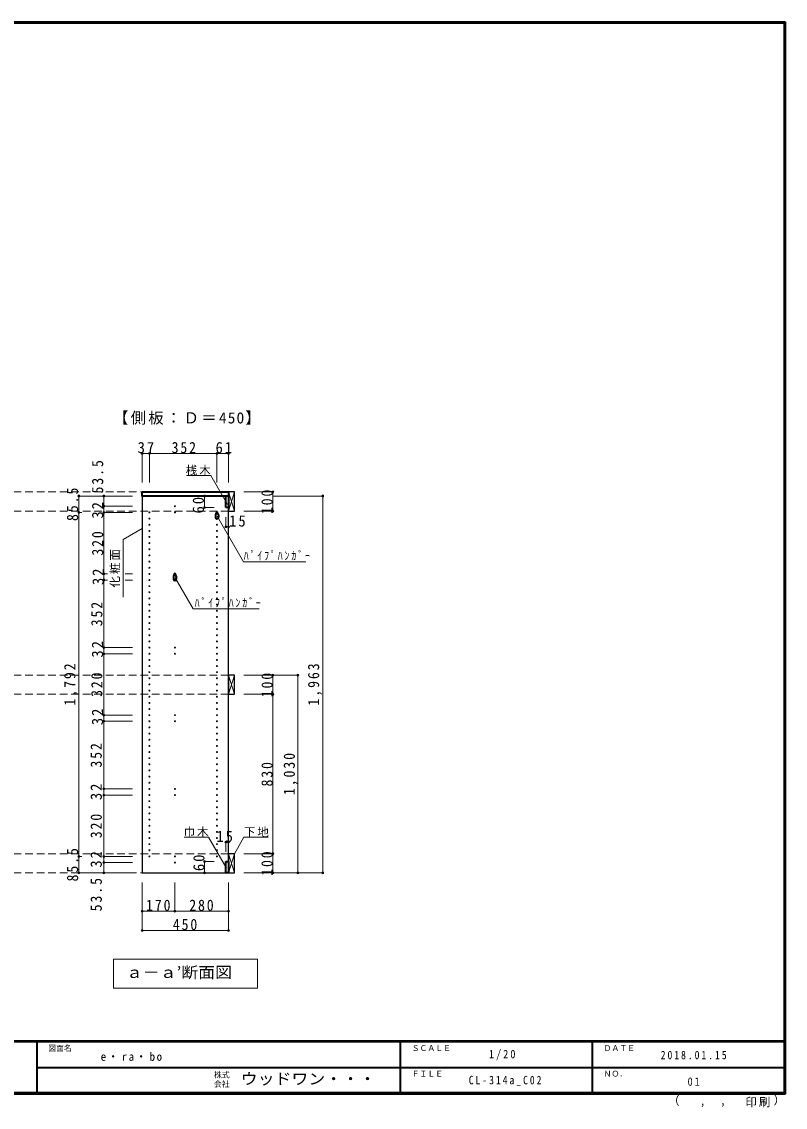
# Model space of a CAD drawing. Units: millimetres, scale not verified. Extents: x -3922 to 3878, y -2932 to 2722.
# Drawn here: x -100 to 3878, y -2932 to 2722 of the extents above; entities that cross this region are included whole.
import ezdxf
from ezdxf.enums import TextEntityAlignment as Align

# ---------------------------------------------------------------- set-up
doc = ezdxf.new("R2010")
doc.units = ezdxf.units.MM
doc.header["$LTSCALE"] = 20
doc.header["$PDMODE"] = 32
doc.header["$PDSIZE"] = 10
doc.linetypes.add('DASHED2', pattern=[3, 2, -1])
for name, color, linetype, lineweight in [('0-2', 2, 'Continuous', 35), ('0-5_側板', 4, 'Continuous', 9), ('0-6_パイプハンガー', 7, 'Continuous', 18), ('0-7_桟木・巾木', 2, 'Continuous', 35), ('0-8', 3, 'Continuous', 25), ('0-A_文字', 7, 'Continuous', 18), ('0-B_寸法', 7, 'Continuous', 9), ('F-1_枠', 6, 'Continuous', 40)]:
    doc.layers.add(name, color=color, linetype=linetype, lineweight=lineweight)
doc.layers.add('F-A_文字', color=7, linetype='Continuous')
doc.styles.add('ＭＳ ゴシック', font='')
doc.styles.get('ＭＳ ゴシック').set_extended_font_data('MS Gothic')

msp = doc.modelspace()

# ---------------------------------------------------------------- linework, layer by layer
at = {"layer": '0-2'}
for p, q in [((527.97, 272.73), (977.97, 272.73)), ((977.97, 272.73), (977.97, 251.73))]:
    msp.add_line(p, q, dxfattribs=at)
msp.add_lwpolyline([(977.97, 251.73), (527.97, 251.73), (527.97, 272.73)], dxfattribs=at)
at = {"layer": '0-5_側板', "color": 3, "lineweight": 25}
for p, q in [((977.97, 251.73), (527.97, 251.73)), ((977.97, -1711.27), (977.97, 251.73))]:
    msp.add_line(p, q, dxfattribs=at)
msp.add_lwpolyline([(527.97, 251.73), (527.97, -1711.27), (977.97, -1711.27)], dxfattribs=at)
at = {"layer": '0-5_側板'}
for centre in [(697.97, 198.23), (564.97, 166.23), (564.97, 134.23), (697.97, 166.23), (916.97, 166.23), (916.97, 134.23), (564.97, 102.23), (564.97, 70.23), (916.97, 102.23), (916.97, 70.23), (564.97, 38.23), (564.97, 6.23), (916.97, 38.23), (916.97, 6.23), (564.97, -25.77), (564.97, -57.77), (916.97, -25.77), (916.97, -57.77), (564.97, -89.77), (916.97, -89.77), (564.97, -121.77), (564.97, -153.77), (697.97, -153.77), (916.97, -121.77), (916.97, -153.77), (564.97, -185.77), (564.97, -217.77), (697.97, -185.77), (916.97, -185.77), (916.97, -217.77), (564.97, -249.77), (564.97, -281.77), (916.97, -249.77), (916.97, -281.77), (564.97, -313.77), (916.97, -313.77), (564.97, -345.77), (564.97, -377.77), (916.97, -345.77), (916.97, -377.77), (564.97, -409.77), (564.97, -441.77), (916.97, -409.77), (916.97, -441.77), (564.97, -473.77), (564.97, -505.77), (916.97, -473.77), (916.97, -505.77), (564.97, -537.77), (697.97, -537.77), (916.97, -537.77), (564.97, -569.77), (564.97, -601.77), (697.97, -569.77), (916.97, -569.77), (916.97, -601.77), (564.97, -633.77), (564.97, -665.77), (916.97, -633.77), (916.97, -665.77), (564.97, -697.77), (564.97, -729.77), (916.97, -697.77), (916.97, -729.77), (564.97, -761.77), (564.97, -793.77), (916.97, -761.77), (916.97, -793.77), (564.97, -825.77), (916.97, -825.77), (564.97, -857.77), (564.97, -889.77), (697.97, -889.77), (916.97, -857.77), (916.97, -889.77), (564.97, -921.77), (564.97, -953.77), (697.97, -921.77), (916.97, -921.77), (916.97, -953.77), (564.97, -985.77), (564.97, -1017.77), (916.97, -985.77), (916.97, -1017.77), (564.97, -1049.77), (916.97, -1049.77), (564.97, -1081.77), (564.97, -1113.77), (916.97, -1081.77), (916.97, -1113.77), (564.97, -1145.77), (564.97, -1177.77), (916.97, -1145.77), (916.97, -1177.77), (564.97, -1209.77), (564.97, -1241.77), (916.97, -1209.77), (916.97, -1241.77), (564.97, -1273.77), (697.97, -1273.77), (916.97, -1273.77), (564.97, -1305.77), (564.97, -1337.77), (697.97, -1305.77), (916.97, -1305.77), (916.97, -1337.77), (564.97, -1369.77), (564.97, -1401.77), (916.97, -1369.77), (916.97, -1401.77), (564.97, -1433.77), (564.97, -1465.77), (916.97, -1433.77), (916.97, -1465.77), (564.97, -1497.77), (916.97, -1497.77), (564.97, -1529.77), (564.97, -1561.77), (916.97, -1529.77), (916.97, -1561.77), (564.97, -1593.77), (564.97, -1625.77), (697.97, -1625.77), (916.97, -1593.77), (916.97, -1625.77), (697.97, -1657.77)]:
    msp.add_circle(centre, 2.5, dxfattribs=at)
at = {"layer": '0-6_パイプハンガー', "color": 2, "lineweight": 35}
for p, q in [((909.47, 154.23), (909.47, 139.23)), ((924.47, 154.23), (924.47, 139.23)), ((690.47, -165.77), (690.47, -180.77)), ((705.47, -165.77), (705.47, -180.77))]:
    msp.add_line(p, q, dxfattribs=at)
at = {"layer": '0-6_パイプハンガー'}
for centre, radius, start, end in [((916.97, 166.23), 5.5, 0, 180), ((955.57, 152.72), 46.13, 162.96035, 178.115), ((878.36, 152.72), 46.13, 1.885, 17.03965), ((736.57, -167.28), 46.13, 162.96035, 178.115), ((697.97, -153.77), 5.5, 0, 180), ((659.36, -167.28), 46.13, 1.885, 17.03965)]:
    msp.add_arc(centre, radius, start, end, dxfattribs=at)
at = {"layer": '0-6_パイプハンガー', "color": 2, "lineweight": 35}
for centre, start, end in [((916.97, 154.23), 0, 180), ((916.97, 139.23), 180, 0), ((697.97, -165.77), 0, 180), ((697.97, -180.77), 180, 0)]:
    msp.add_arc(centre, 7.5, start, end, dxfattribs=at)
at = {"layer": '0-7_桟木・巾木'}
for p, q in [((977.97, 251.73), (962.97, 251.73)), ((962.97, 191.73), (962.97, 251.73)), ((977.97, 251.73), (977.97, 191.73)), ((962.97, -1651.27), (977.97, -1651.27)), ((977.97, -1651.27), (977.97, -1711.27))]:
    msp.add_line(p, q, dxfattribs=at)
for points in [[(977.97, 191.73), (966.47, 191.73), (962.97, 191.73)], [(977.97, -1711.27), (962.97, -1711.27), (962.97, -1651.27)]]:
    msp.add_lwpolyline(points, dxfattribs=at)
at = {"layer": '0-8'}
for p, q in [((977.97, 272.73), (977.97, 172.73)), ((1007.97, 272.73), (977.97, 272.73)), ((1007.97, 172.73), (1007.97, 272.73)), ((977.97, 172.73), (1007.97, 172.73)), ((977.97, -681.27), (977.97, -781.27)), ((1007.97, -681.27), (977.97, -681.27)), ((1007.97, -781.27), (1007.97, -681.27)), ((977.97, -781.27), (1007.97, -781.27)), ((977.97, -1611.27), (977.97, -1711.27)), ((1007.97, -1611.27), (977.97, -1611.27)), ((1007.97, -1711.27), (1007.97, -1611.27)), ((977.97, -1711.27), (1007.97, -1711.27))]:
    msp.add_line(p, q, dxfattribs=at)
at = {"layer": '0-8', "color": 7, "lineweight": 18}
for p, q in [((977.97, 172.73), (1007.97, 272.73)), ((977.97, 272.73), (1007.97, 172.73)), ((977.97, -781.27), (1007.97, -681.27)), ((977.97, -681.27), (1007.97, -781.27)), ((977.97, -1711.27), (1007.97, -1611.27)), ((977.97, -1611.27), (1007.97, -1711.27))]:
    msp.add_line(p, q, dxfattribs=at)
at = {"layer": '0-A_文字'}
for p, q in [((884.62, 358.32), (758.59, 358.32)), ((971.3, 208.2), (884.62, 358.32)), ((527.97, 82.66), (427.97, 24.93)), ((427.97, -275.07), (427.97, 24.93)), ((1007.97, -1611.27), (1057.39, -1525.68)), ((1057.39, -1525.68), (1183.41, -1525.68)), ((1127.97, -2161.27), (1127.97, -2311.27)), ((377.97, -2311.27), (1127.97, -2311.27))]:
    msp.add_line(p, q, dxfattribs=at)
for points in [[(918.41, 145.98), (1055.44, -91.36), (1379.81, -91.36)], [(699.41, -174.02), (792.79, -335.77), (1137.79, -335.77)], [(966.57, -1687.41), (873.19, -1525.68), (747.16, -1525.68)], [(1127.97, -2161.27), (377.97, -2161.27), (377.97, -2311.27)]]:
    msp.add_lwpolyline(points, dxfattribs=at)
at = {"layer": '0-B_寸法', "color": 4}
for p, q in [((527.97, 472.73), (527.97, 322.73)), ((527.97, 472.73), (977.97, 472.73)), ((564.97, 472.73), (564.97, 322.73)), ((916.97, 472.73), (916.97, 322.73)), ((977.97, 472.73), (977.97, 322.73)), ((197.97, 251.73), (197.97, -1711.27)), ((197.97, 251.73), (327.97, 251.73)), ((327.97, 251.73), (327.97, 198.23)), ((477.97, 251.73), (327.97, 251.73)), ((852.97, 251.73), (852.97, 191.73)), ((852.97, 251.73), (902.97, 251.73)), ((1207.97, 272.73), (1057.97, 272.73)), ((1207.97, 272.73), (1207.97, 172.73)), ((1467.97, 251.73), (1207.97, 251.73)), ((1467.97, 251.73), (1467.97, -1711.27)), ((327.97, 198.23), (327.97, 166.23)), ((477.97, 198.23), (327.97, 198.23)), ((852.97, 191.73), (902.97, 191.73)), ((1207.97, 172.73), (1057.97, 172.73)), ((197.97, 166.23), (212.98, 166.23)), ((327.97, 166.23), (327.97, -153.77)), ((477.97, 166.23), (327.97, 166.23)), ((962.97, 91.73), (962.97, 141.73)), ((977.97, 91.73), (977.97, 141.73)), ((962.97, 91.73), (977.97, 91.73)), ((327.97, -153.77), (327.97, -185.77)), ((346.46, -153.77), (327.97, -153.77)), ((477.97, -153.77), (438.22, -153.77)), ((327.97, -185.77), (327.97, -537.77)), ((346.46, -185.77), (327.97, -185.77)), ((477.97, -185.77), (438.22, -185.77)), ((327.97, -537.77), (327.97, -569.77)), ((477.97, -537.77), (327.97, -537.77)), ((327.97, -569.77), (327.97, -889.77)), ((477.97, -569.77), (327.97, -569.77)), ((1337.97, -681.27), (1057.97, -681.27)), ((1207.97, -781.27), (1207.97, -681.27)), ((1337.97, -1711.27), (1337.97, -681.27)), ((1207.97, -781.27), (1057.97, -781.27)), ((1207.97, -1611.27), (1207.97, -781.27)), ((327.97, -889.77), (327.97, -921.77)), ((477.97, -889.77), (327.97, -889.77)), ((477.97, -921.77), (327.97, -921.77)), ((327.97, -1273.77), (327.97, -921.77)), ((327.97, -1305.77), (327.97, -1273.77)), ((327.97, -1273.77), (477.97, -1273.77)), ((327.97, -1625.77), (327.97, -1305.77)), ((327.97, -1305.77), (477.97, -1305.77)), ((962.97, -1551.27), (977.97, -1551.27)), ((962.97, -1551.27), (962.97, -1601.27)), ((977.97, -1551.27), (977.97, -1601.27)), ((197.97, -1625.77), (212.98, -1625.77)), ((327.97, -1657.77), (327.97, -1625.77)), ((327.97, -1625.77), (477.97, -1625.77)), ((1207.97, -1611.27), (1057.97, -1611.27)), ((1207.97, -1711.27), (1207.97, -1611.27)), ((327.97, -1711.27), (327.97, -1657.77)), ((327.97, -1657.77), (477.97, -1657.77)), ((852.97, -1651.27), (852.97, -1711.27)), ((852.97, -1651.27), (902.97, -1651.27)), ((197.97, -1711.27), (327.97, -1711.27)), ((327.97, -1711.27), (477.97, -1711.27)), ((852.97, -1711.27), (902.97, -1711.27)), ((1467.97, -1711.27), (1057.97, -1711.27)), ((527.97, -2011.27), (527.97, -1761.27)), ((697.97, -1911.27), (697.97, -1761.27)), ((977.97, -2011.27), (977.97, -1761.27)), ((527.97, -1911.27), (977.97, -1911.27)), ((527.97, -2011.27), (977.97, -2011.27))]:
    msp.add_line(p, q, dxfattribs=at)
at = {"layer": '0-B_寸法', "color": 4, "linetype": 'DASHED2'}
for p, q in [((977.97, 272.73), (-1541.03, 272.73)), ((977.97, 172.73), (-1541.03, 172.73)), ((977.97, -681.27), (-1541.03, -681.27)), ((977.97, -781.27), (-1541.03, -781.27)), ((977.97, -1611.27), (-1541.03, -1611.27)), ((977.97, -1711.27), (-1541.03, -1711.27))]:
    msp.add_line(p, q, dxfattribs=at)
at = {"layer": '0-B_寸法'}
for p in [(527.97, 472.73), (564.97, 472.73), (916.97, 472.73), (977.97, 472.73), (197.97, 251.73), (327.97, 251.73), (852.97, 251.73), (1207.97, 272.73), (1467.97, 251.73), (197.97, 166.23), (327.97, 198.23), (327.97, 166.23), (852.97, 191.73), (1207.97, 172.73), (962.97, 91.73), (977.97, 91.73), (327.97, -153.77), (327.97, -185.77), (327.97, -537.77), (327.97, -569.77), (1207.97, -681.27), (1337.97, -681.27), (1207.97, -781.27), (327.97, -889.77), (327.97, -921.77), (327.97, -1273.77), (327.97, -1305.77), (962.97, -1551.27), (977.97, -1551.27), (197.97, -1625.77), (327.97, -1625.77), (1207.97, -1611.27), (327.97, -1657.77), (852.97, -1651.27), (197.97, -1711.27), (327.97, -1711.27), (852.97, -1711.27), (1207.97, -1711.27), (1337.97, -1711.27), (1467.97, -1711.27), (527.97, -1911.27), (697.97, -1911.27), (977.97, -1911.27), (527.97, -2011.27), (977.97, -2011.27)]:
    msp.add_point(p, dxfattribs=at)
at = {"layer": 'F-1_枠'}
for p, q in [((-3922.03, 2722.29), (3877.97, 2722.29)), ((-3922.03, 2718.96), (3877.97, 2718.96)), ((-3922.03, 2715.63), (3877.97, 2715.63)), ((3871.3, 2722.29), (3871.3, -2864.37)), ((3874.63, 2722.29), (3874.63, -2864.37)), ((3877.97, 2722.29), (3877.97, -2864.37)), ((3877.97, -2587.71), (-3922.03, -2587.71)), ((3877.97, -2591.04), (-3922.03, -2591.04)), ((-22.03, -2591.04), (-22.03, -2857.71)), ((1871.3, -2591.04), (1871.3, -2857.71)), ((2871.3, -2591.04), (2871.3, -2857.71)), ((-22.03, -2724.37), (3871.3, -2724.38)), ((3877.97, -2857.71), (-3922.03, -2857.71)), ((3877.97, -2861.04), (-3922.03, -2861.04)), ((3877.97, -2864.37), (-3922.03, -2864.37))]:
    msp.add_line(p, q, dxfattribs=at)

# ---------------------------------------------------------------- texts
at = {"layer": '0-A_文字', "style": 'ＭＳ ゴシック', "width": 1.1}
msp.add_text('ａ－ａ’断面図', height=58.65, dxfattribs=at).set_placement((442.97, -2276.27), align=Align.BOTTOM_LEFT)
at = {"layer": '0-A_文字', "attachment_point": 7, "style": 'ＭＳ ゴシック'}
for s, insert, char_height in [('\\T1.15;【側板：Ｄ＝450】', (375.47, 622.73), 58.65), ('\\T1.17;桟木', (754.62, 358.32), 43.99), ('\\T1.39;\\W0.85;ﾊﾟｲﾌﾟﾊﾝｶﾞｰ', (1056.59, -83.71), 43.99), ('\\T1.39;\\W0.85;ﾊﾟｲﾌﾟﾊﾝｶﾞｰ', (800.99, -328.9), 43.99), ('\\T1.17;巾木', (743.19, -1525.68), 43.99), ('\\T1.17;下地', (1057.39, -1525.68), 43.99), ('\\T1.28;\\W0.95;e・ra・bo', (311.3, -2691.04), 43.99)]:
    msp.add_mtext(s, dxfattribs=dict(at, insert=insert, char_height=char_height))
at = {"layer": '0-A_文字', "insert": (412.97, -225.07), "char_height": 43.99, "attachment_point": 7, "rotation": 90, "style": 'ＭＳ ゴシック'}
msp.add_mtext('\\T1.17;化粧面', dxfattribs=at)
at = {"layer": '0-B_寸法', "char_height": 58.65, "attachment_point": 7, "style": 'ＭＳ ゴシック'}
for s, insert in [('\\T1.27;\\W0.95;37', (503.97, 473.94)), ('\\T1.27;\\W0.9;352', (680.97, 473.94)), ('\\T1.27;\\W0.95;61', (909.97, 473.94)), ('\\T1.27;\\W0.95;15', (980.86, 91.73)), ('\\T1.27;\\W0.95;15', (914.12, -1551.27)), ('\\T1.27;\\W0.9;170', (547.97, -1910.06)), ('\\T1.27;\\W0.9;280', (772.97, -1910.06)), ('\\T1.27;\\W0.9;450', (687.43, -2010.06))]:
    msp.add_mtext(s, dxfattribs=dict(at, insert=insert))
at = {"layer": '0-B_寸法', "char_height": 58.65, "attachment_point": 7, "rotation": 90, "style": 'ＭＳ ゴシック'}
for s, insert in [('\\T1.28;\\W0.9;53.5', (325.36, 264.81)), ('\\T1.28;\\W0.9;85.5', (194.65, 121.48)), ('\\T1.27;\\W0.95;60', (849.77, 160.86)), ('\\T1.27;\\W0.9;100', (1207.97, 157.73)), ('\\T1.27;\\W0.95;32', (325.36, 134.1)), ('\\T1.27;\\W0.9;320', (325.36, -58.77)), ('\\T1.27;\\W0.95;32', (327.97, -212.27)), ('\\T1.27;\\W0.9;352', (321.06, -426.77)), ('\\T1.27;\\W0.95;32', (324.46, -589.89)), ('\\T1.28;\\W0.9;1,792', (194.65, -839.77)), ('\\T1.27;\\W0.9;320', (321.06, -794.77)), ('\\T1.27;\\W0.9;100', (1207.97, -796.27)), ('\\T1.28;\\W0.9;1,963', (1464.65, -839.77)), ('\\T1.27;\\W0.95;32', (324.46, -941.89)), ('\\T1.27;\\W0.9;352', (317.97, -1162.77)), ('\\T1.28;\\W0.9;1,030', (1337.97, -1306.27)), ('\\T1.27;\\W0.9;830', (1207.97, -1261.27)), ('\\T1.27;\\W0.95;32', (317.97, -1332.27)), ('\\T1.27;\\W0.9;320', (317.97, -1530.77)), ('\\T1.28;\\W0.9;85.5', (194.65, -1756.02)), ('\\T1.27;\\W0.95;32', (317.97, -1684.27)), ('\\T1.27;\\W0.95;60', (852.97, -1702.05)), ('\\T1.27;\\W0.9;100', (1207.97, -1726.27)), ('\\T1.28;\\W0.9;53.5', (317.97, -1911.84))]:
    msp.add_mtext(s, dxfattribs=dict(at, insert=insert))
at = {"layer": 'F-A_文字', "style": 'ＭＳ ゴシック'}
for s, height, p in [('図面名', 29.33, (37.97, -2647.71)), ('ＳＣＡＬＥ', 29.33, (1931.3, -2647.71)), ('ＤＡＴＥ', 29.33, (2931.3, -2647.71)), ('株式', 29.33, (901.3, -2787.04)), ('ＦＩＬＥ', 29.33, (1931.3, -2781.04)), ('ＮＯ．', 29.33, (2931.3, -2781.04)), ('会社', 29.33, (901.3, -2835.04)), ('（', 43.99, (3267.32, -2933.25)), ('）', 43.99, (3816.9, -2930.46)), (',', 43.99, (3432.15, -2933.25)), (',', 43.99, (3538.1, -2931.39))]:
    msp.add_text(s, height=height, dxfattribs=at).set_placement(p, align=Align.BOTTOM_LEFT)
at = {"layer": 'F-A_文字', "style": 'ＭＳ ゴシック', "width": 1.1}
msp.add_text('ウッドワン・・・', height=58.65, dxfattribs=at).set_placement((1041.3, -2831.04), align=Align.BOTTOM_LEFT)
at = {"layer": 'F-A_文字', "char_height": 43.99, "attachment_point": 7, "style": 'ＭＳ ゴシック'}
for s, insert in [('\\T1.38;\\W0.9;1/20', (2333.8, -2687.71)), ('\\T1.39;\\W0.85;2018.01.15', (3228.8, -2682.71)), ('\\T1.39;\\W0.85;CL-314a_C02', (2228.8, -2821.04)), ('\\T1.36;\\W0.9;01', (3368.8, -2821.04)), ('\\T1.17;印刷', (3670.07, -2932.32))]:
    msp.add_mtext(s, dxfattribs=dict(at, insert=insert))

doc.saveas('drawing.dxf')
